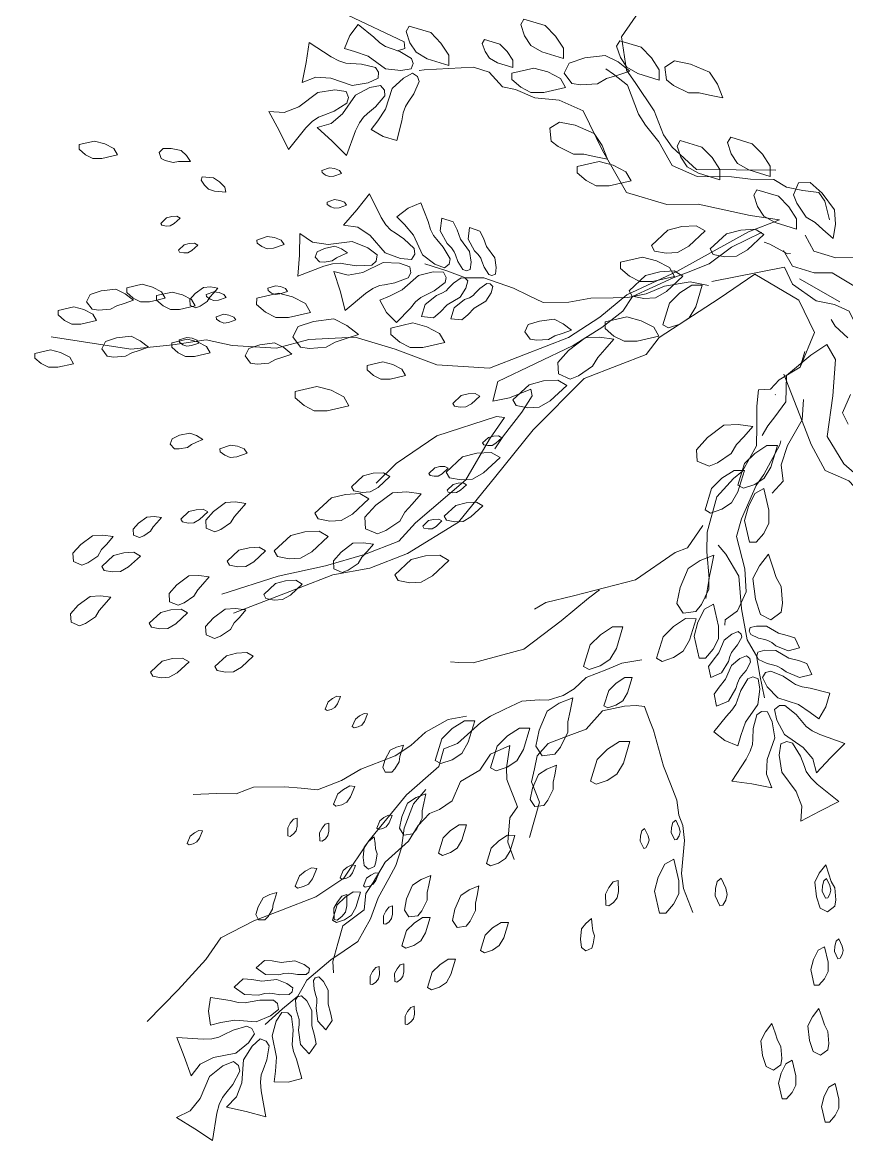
# Model space of a CAD drawing. Header units: millimetres. Extents: x 935 to 13922, y 3203 to 7816.
# Drawn here: x 2336.1 to 2449.5, y 7079.9 to 7233.7 of the extents above; entities that cross this region are included whole.
import ezdxf

# ---------------------------------------------------------------- set-up
doc = ezdxf.new("R2010")
doc.units = ezdxf.units.MM
doc.layers.add('ALBERO_rami', color=33, linetype='Continuous', lineweight=5)
doc.layers.add('PALMA_pianta - trees palm', color=74, linetype='Continuous', lineweight=5)
doc.layers.add('FIORITURA - flower', color=7, linetype='Continuous', lineweight=5, true_color=0xeb00eb)

msp = doc.modelspace()

# ---------------------------------------------------------------- linework, layer by layer
at = {"layer": 'ALBERO_rami', "linetype": 'Continuous'}
for points in [[(2387.74, 7229.83), (2388.77, 7230.14), (2388.67, 7231.05), (2380.91, 7234.75), (2379.43, 7239.62), (2378.41, 7244.55), (2375.67, 7252.49), (2370.83, 7254.69), (2365.94, 7257.34), (2362.87, 7260.19), (2358.38, 7263.35), (2354.6, 7264.29), (2347.1, 7265.73), (2340.8, 7268.68), (2336.12, 7269.52)], [(2439.8, 7213.41), (2428.89, 7213.52), (2425.54, 7216.57), (2424.33, 7218.27), (2423.05, 7221.57), (2420.46, 7225.45), (2419.26, 7227.16), (2418.55, 7231.77), (2421.7, 7236.25), (2422.23, 7241.88), (2421.24, 7245.84), (2419.96, 7249.14), (2422.96, 7256.82), (2422.15, 7260.3), (2422.75, 7264.34), (2422.97, 7266.59), (2422.63, 7270.26)], [(2340.07, 7190.47), (2351.06, 7188.76), (2356.8, 7189.35), (2361.41, 7190.06), (2364.98, 7189.27), (2371.09, 7188.93), (2375.52, 7190.1), (2381.91, 7190.41), (2387.44, 7188.76), (2393.16, 7186.63), (2400.39, 7186.18), (2405.11, 7188.01), (2411.25, 7190.39), (2415.6, 7193.17), (2419.3, 7196.23), (2426.2, 7199.45), (2436.04, 7204.9), (2440.29, 7206.55), (2436.25, 7207.15), (2429.12, 7208.73), (2424.8, 7208.68), (2419.27, 7210.33), (2415.94, 7216.1), (2413.27, 7221.58), (2410, 7223.02), (2406.62, 7223.34), (2404, 7224.49), (2402.21, 7224.89), (2400.35, 7226.88), (2398.19, 7227.56)], [(2398.19, 7227.56), (2391.4, 7227.23), (2390.73, 7227.13)], [(2447.18, 7206.56), (2446.56, 7209.15), (2445.72, 7210.34), (2443.53, 7210.62), (2441.27, 7211.07), (2439.55, 7212.1), (2436.31, 7212.17), (2433.72, 7212.49), (2428.97, 7212.54), (2425.55, 7214.05), (2423.72, 7217.31), (2421.88, 7219.62), (2420.91, 7221.13), (2419.38, 7225.08), (2417.47, 7226.6), (2416.43, 7227.33)], [(2437.87, 7204.83), (2437.83, 7204.82), (2433.69, 7202.83), (2430.62, 7200.51), (2427.49, 7199.3), (2425.68, 7198.59), (2420.06, 7196.03), (2418.76, 7194.02), (2415.85, 7191.76), (2411.9, 7189.28), (2401.53, 7184.31), (2400.88, 7181.6), (2403.14, 7182.1), (2406.1, 7183.25), (2406.26, 7182.36), (2404.86, 7180.12), (2402.33, 7176.87), (2401.14, 7175.08)], [(2430.98, 7198.08), (2441, 7200.06), (2442.11, 7197.74), (2445.34, 7195.41), (2447.86, 7194.9), (2449.9, 7194.01), (2451.08, 7191.51), (2454.07, 7194.15), (2454.43, 7197.03), (2457.06, 7199.53), (2459.23, 7201.01), (2464.29, 7204.87)], [(2443.82, 7204.45), (2445.04, 7202.28), (2448.04, 7201.36), (2450.5, 7201.37), (2453.95, 7199.3), (2455.15, 7195.23), (2455.05, 7194.04)], [(2438.22, 7203.51), (2438.98, 7203.22), (2441.39, 7201.88), (2441.84, 7201.95)], [(2440.87, 7202.37), (2442.09, 7200.2), (2445.09, 7199.28), (2447.55, 7199.29), (2451, 7197.22), (2452.2, 7193.15), (2452.11, 7191.96)], [(2430.54, 7197.55), (2428, 7198.02), (2424.46, 7197.46), (2421.95, 7196.41), (2419.42, 7195.87), (2417.4, 7195.84), (2414.36, 7195.79), (2411.33, 7195.24), (2407.79, 7195.19), (2405.75, 7196.17), (2403.71, 7197.15), (2399.63, 7198.61), (2398.62, 7198.59), (2397.1, 7198.57), (2394.55, 7199.54), (2391.5, 7200.51)], [(2443.16, 7186.32), (2445.11, 7191.09), (2442.96, 7195.54), (2436.92, 7199.11), (2431.99, 7195.73), (2423.76, 7190.36), (2421.94, 7188.03), (2418.17, 7186.56), (2413.45, 7184.73), (2406.41, 7177.66), (2401.27, 7171.32), (2396.12, 7164.98), (2389.12, 7160.64), (2383.93, 7158.62), (2378.84, 7157.74), (2374.12, 7155.91), (2365.15, 7152.43)], [(2448.61, 7195.31), (2443.07, 7198.44)], [(2449.7, 7190.33), (2447.95, 7191.92), (2447.4, 7192.84)], [(2452.68, 7169.94), (2449.16, 7173.01), (2446.86, 7176.77), (2447.65, 7182.36), (2448.03, 7187.37), (2446.81, 7189.43), (2444.64, 7187.95), (2441.28, 7185.17), (2441.2, 7181.55), (2439.68, 7179.48), (2438.68, 7178.24), (2437.93, 7176.9)], [(2443.8, 7188.47), (2443.16, 7186.32), (2440.25, 7184.56), (2439.06, 7183.25), (2437.41, 7183.17), (2437.19, 7180.92), (2437.17, 7178.19), (2437.14, 7175.47), (2435.22, 7172.01), (2433.99, 7170.99), (2431.7, 7168.47), (2430.34, 7163.6), (2430.31, 7160.88), (2430.64, 7157.21), (2430.18, 7154.49)], [(2440.91, 7185.34), (2443.75, 7178.03), (2444.66, 7175.67), (2446.6, 7172.08), (2449.87, 7170.64), (2453.59, 7166.65), (2456.4, 7165.03), (2459.93, 7161.51), (2460.11, 7161.04), (2462.99, 7157.81), (2464.17, 7153.39), (2462.04, 7147.67), (2461.25, 7144.11), (2461.4, 7140.91), (2462.21, 7137.43), (2463.31, 7134.12)], [(2443.62, 7181.85), (2443.44, 7179.03), (2441.43, 7175.51), (2440.56, 7172.85), (2440.79, 7170.61), (2439.31, 7168.98)], [(2439.75, 7182.54), (2439.73, 7182.51)], [(2449.77, 7178.45), (2448.97, 7180.03), (2450.07, 7182.53)], [(2363.58, 7155.07), (2371.32, 7157.53), (2377.82, 7158.97), (2383.2, 7160.51), (2387.92, 7162.34), (2390.2, 7164.86), (2397.13, 7170.8), (2400.38, 7176.41), (2402.48, 7179.39), (2401.36, 7179.5), (2393.15, 7176.86), (2387.56, 7173.06), (2384.8, 7170.36)], [(2440.5, 7176.16), (2440.34, 7175.62), (2438.13, 7171.51), (2437.08, 7170.02), (2435.06, 7165.43), (2434.37, 7163), (2435.55, 7158.57), (2435.7, 7155.37), (2434.54, 7152.75), (2432.84, 7151.54), (2432.77, 7150.79)], [(2429.78, 7164.5), (2427.64, 7161.46), (2425.96, 7160.81), (2420.51, 7157.04), (2411.97, 7154.83), (2408.17, 7153.91), (2406.59, 7153.02)], [(2431.88, 7161.81), (2432.91, 7160.59), (2434.73, 7157.55), (2434.9, 7155.29), (2435.07, 7153.03), (2435.85, 7148.78), (2436.37, 7147.91), (2437.15, 7146.6), (2437.58, 7143.91), (2438.26, 7140.78)], [(2415.52, 7155.66), (2414.02, 7154.52), (2410.25, 7151.4), (2405.14, 7147.49), (2398.13, 7145.6), (2396.17, 7145.66), (2395.02, 7145.77)], [(2421.37, 7146.03), (2418.62, 7145.58), (2416.56, 7144.69), (2413.7, 7143.58), (2412.07, 7142.06), (2410.56, 7141.12), (2408.49, 7140.5), (2407.24, 7140.53), (2404.83, 7140.32), (2402.49, 7139.23), (2400.54, 7138.3), (2399.22, 7137.41), (2395.99, 7134.53), (2394.1, 7133.8), (2393.42, 7131.36), (2388.96, 7127.46), (2383.81, 7121.12), (2380.37, 7115.99), (2376.49, 7113.4), (2371.77, 7111.57), (2367.99, 7110.1), (2363.45, 7107.8), (2361.35, 7104.81), (2357.55, 7100.62), (2353.27, 7096.25)], [(2428.37, 7111.27), (2427.09, 7114.57), (2426.83, 7116.64), (2427.25, 7121.15), (2426.99, 7123.22), (2426.44, 7124.64), (2426.18, 7126.71), (2425.63, 7128.12), (2424.72, 7130.48), (2424.35, 7131.42), (2422.99, 7136.33), (2422.44, 7137.74), (2421.71, 7139.63), (2420.58, 7139.73), (2418.99, 7139.66), (2415.97, 7139.03), (2413.69, 7136.51), (2410.85, 7135.42), (2408.49, 7134.5), (2406.97, 7132.82), (2406.58, 7131.04), (2406.18, 7129.26), (2407.28, 7126.43), (2405.91, 7121.56)], [(2397.25, 7138.28), (2394.71, 7137.84), (2391.59, 7136.08), (2389.59, 7134.22), (2387.41, 7132.84), (2385.53, 7132.1), (2382.69, 7131), (2380.04, 7129.43), (2376.74, 7128.15), (2374.49, 7128.36), (2372.23, 7128.57), (2367.91, 7128.52), (2366.96, 7128.16), (2365.54, 7127.61), (2362.82, 7127.64), (2359.62, 7127.48)], [(2403.81, 7118.57), (2402.9, 7120.93), (2403.21, 7124.31), (2404.26, 7125.8), (2403.72, 7127.22), (2403.35, 7128.16), (2402.8, 7129.58), (2402.72, 7131.18), (2403.18, 7134.25), (2400.53, 7133.05), (2399.05, 7130.84), (2396.4, 7129.27), (2395.25, 7126.65), (2393.54, 7125.44), (2392.13, 7124.89), (2390.6, 7123.22), (2389.26, 7121.07), (2386.04, 7118.19), (2384.41, 7115.38), (2383.36, 7113.89), (2383.15, 7111.64), (2380.21, 7109.41), (2379.52, 7106.98), (2378.84, 7104.54), (2378.92, 7102.94)], [(2391.62, 7128.18), (2389.95, 7126.21), (2388.66, 7122.87), (2388.31, 7120.16), (2387.52, 7117.71), (2386.54, 7115.94), (2385.06, 7113.28), (2384.02, 7110.38), (2382.29, 7107.29), (2380.42, 7106.01), (2378.55, 7104.74), (2375.25, 7101.94), (2374.76, 7101.05), (2374.02, 7099.73), (2371.9, 7098.01), (2369.54, 7095.85)]]:
    msp.add_lwpolyline(points, dxfattribs=at)
at = {"layer": 'FIORITURA - flower', "color": 232, "linetype": 'Continuous', "true_color": 0xe00070}
for points in [[(2384.49, 7231.71), (2385.31, 7230.94), (2386.1, 7230.41), (2386.74, 7230.18), (2388.04, 7229.72), (2389.65, 7228.79), (2389.89, 7228.09), (2389.62, 7227.34), (2388.2, 7227.11), (2386.11, 7227.37), (2383.68, 7229.09), (2381.84, 7229.74), (2380.43, 7230.14), (2381.16, 7231.93), (2382.34, 7233.46), (2384.49, 7231.71)], [(2378.6, 7228.98), (2379.66, 7228.43), (2380.61, 7228.14), (2381.33, 7228.09), (2382.78, 7228.01), (2384.69, 7227.53), (2385.14, 7226.9), (2385.09, 7226.06), (2383.72, 7225.41), (2381.52, 7225.06), (2378.55, 7226.08), (2376.5, 7226.2), (2374.64, 7225.46), (2375.16, 7228.22), (2375.57, 7230.98), (2378.6, 7228.98)], [(2388.32, 7220.18), (2388.51, 7221.29), (2388.83, 7222.18), (2389.21, 7222.75), (2389.97, 7223.89), (2390.7, 7225.61), (2390.48, 7226.31), (2389.82, 7226.75), (2388.55, 7226.08), (2387.02, 7224.62), (2386.1, 7221.8), (2385.02, 7220.18), (2384.12, 7219.01), (2385.78, 7218.02), (2387.64, 7217.49), (2388.32, 7220.18)], [(2375.13, 7219.21), (2376.01, 7220.1), (2376.87, 7220.71), (2377.58, 7220.98), (2379.01, 7221.53), (2380.77, 7222.63), (2381.01, 7223.4), (2380.69, 7224.23), (2379.11, 7224.44), (2376.79, 7224.08), (2374.14, 7222.1), (2372.13, 7221.32), (2370.03, 7221.46), (2371.44, 7218.87), (2372.73, 7216.24), (2375.13, 7219.21)], [(2381.97, 7218.84), (2382.49, 7219.91), (2383.07, 7220.72), (2383.62, 7221.19), (2384.73, 7222.12), (2385.98, 7223.65), (2385.96, 7224.42), (2385.41, 7225.07), (2383.93, 7224.76), (2381.95, 7223.73), (2380.19, 7221.14), (2378.62, 7219.81), (2376.69, 7219.29), (2378.75, 7217.4), (2380.73, 7215.43), (2381.97, 7218.84)], [(2385.49, 7206.91), (2386.14, 7205.9), (2386.81, 7205.17), (2387.42, 7204.77), (2388.63, 7203.97), (2390.04, 7202.61), (2390.11, 7201.84), (2389.65, 7201.13), (2388.14, 7201.26), (2386.06, 7202.05), (2384, 7204.42), (2382.28, 7205.55), (2380.3, 7205.84), (2382.13, 7207.96), (2383.87, 7210.15), (2385.49, 7206.91)], [(2391.96, 7206.33), (2392.28, 7205.25), (2392.7, 7204.4), (2393.15, 7203.88), (2394.04, 7202.83), (2394.97, 7201.21), (2394.83, 7200.49), (2394.22, 7199.97), (2392.88, 7200.49), (2391.19, 7201.76), (2389.95, 7204.46), (2388.68, 7205.94), (2387.65, 7207), (2389.19, 7208.18), (2390.97, 7208.91), (2391.96, 7206.33)], [(2394.59, 7203.3), (2395.15, 7202.73), (2395.53, 7202.19), (2395.71, 7201.74), (2396.05, 7200.83), (2396.74, 7199.72), (2397.23, 7199.56), (2397.76, 7199.76), (2397.89, 7200.76), (2397.67, 7202.23), (2396.42, 7203.91), (2395.93, 7205.19), (2395.42, 7206.28), (2393.83, 7206.8), (2393.63, 7205.05), (2394.59, 7203.3)], [(2377.6, 7200.18), (2378.81, 7200.51), (2379.86, 7200.6), (2380.61, 7200.49), (2382.12, 7200.25), (2384.19, 7200.32), (2384.79, 7200.87), (2384.93, 7201.75), (2383.66, 7202.72), (2381.48, 7203.57), (2378.2, 7203.18), (2376.06, 7203.51), (2374.31, 7204.68), (2374.24, 7201.73), (2374.04, 7198.8), (2377.6, 7200.18)], [(2398.34, 7202.32), (2398.85, 7201.81), (2399.2, 7201.31), (2399.36, 7200.9), (2399.67, 7200.08), (2400.3, 7199.06), (2400.74, 7198.92), (2401.22, 7199.11), (2401.34, 7200.02), (2401.15, 7201.35), (2400.01, 7202.88), (2399.56, 7204.04), (2399.09, 7205.03), (2397.65, 7205.5), (2397.46, 7203.91), (2398.34, 7202.32)], [(2383.34, 7196.44), (2384.33, 7197.11), (2385.24, 7197.52), (2385.95, 7197.65), (2387.38, 7197.9), (2389.22, 7198.6), (2389.59, 7199.28), (2389.44, 7200.11), (2388, 7200.59), (2385.77, 7200.68), (2382.95, 7199.32), (2380.93, 7198.96), (2378.99, 7199.47), (2379.84, 7196.8), (2380.56, 7194.11), (2383.34, 7196.44)], [(2389.51, 7194.42), (2390.23, 7195.29), (2390.95, 7195.9), (2391.57, 7196.2), (2392.8, 7196.81), (2394.29, 7197.93), (2394.45, 7198.65), (2394.09, 7199.37), (2392.66, 7199.43), (2390.61, 7198.92), (2388.4, 7196.93), (2386.65, 7196.07), (2385.29, 7195.51), (2386.23, 7193.82), (2387.58, 7192.44), (2389.51, 7194.42)], [(2393.12, 7196.17), (2393.86, 7196.46), (2394.43, 7196.81), (2394.76, 7197.16), (2395.44, 7197.85), (2396.51, 7198.61), (2397.03, 7198.56), (2397.43, 7198.16), (2397.16, 7197.19), (2396.38, 7195.93), (2394.56, 7194.88), (2393.61, 7193.89), (2392.71, 7193.1), (2391.04, 7193.25), (2391.55, 7194.94), (2393.12, 7196.17)], [(2396.96, 7195.59), (2397.63, 7195.85), (2398.14, 7196.17), (2398.45, 7196.49), (2399.06, 7197.12), (2400.04, 7197.8), (2400.51, 7197.76), (2400.87, 7197.4), (2400.62, 7196.51), (2399.91, 7195.37), (2398.27, 7194.41), (2397.4, 7193.52), (2396.58, 7192.8), (2395.06, 7192.93), (2395.52, 7194.47), (2396.96, 7195.59)], [(2439.8, 7147.97), (2439.24, 7148.42), (2438.7, 7148.7), (2438.28, 7148.81), (2437.42, 7149.03), (2436.34, 7149.53), (2436.15, 7149.96), (2436.27, 7150.46), (2437.16, 7150.68), (2438.52, 7150.64), (2440.16, 7149.69), (2441.37, 7149.39), (2442.41, 7149.04), (2443.05, 7147.66), (2441.49, 7147.29), (2439.8, 7147.97)], [(2433.28, 7145.81), (2433.47, 7146.5), (2433.72, 7147.05), (2434, 7147.39), (2434.55, 7148.08), (2435.12, 7149.13), (2435.02, 7149.58), (2434.62, 7149.91), (2433.77, 7149.56), (2432.71, 7148.72), (2431.96, 7146.97), (2431.18, 7146), (2430.56, 7145.1), (2430.86, 7143.62), (2432.34, 7144.25), (2433.28, 7145.81)], [(2441.21, 7144.36), (2440.59, 7144.85), (2440, 7145.17), (2439.54, 7145.29), (2438.6, 7145.53), (2437.41, 7146.08), (2437.19, 7146.55), (2437.33, 7147.09), (2438.31, 7147.34), (2439.8, 7147.3), (2441.61, 7146.26), (2442.94, 7145.92), (2444.08, 7145.53), (2444.78, 7144.02), (2443.07, 7143.61), (2441.21, 7144.36)], [(2434.31, 7142.07), (2434.51, 7142.83), (2434.8, 7143.44), (2435.1, 7143.81), (2435.71, 7144.57), (2436.33, 7145.72), (2436.22, 7146.22), (2435.78, 7146.58), (2434.85, 7146.19), (2433.69, 7145.27), (2432.86, 7143.35), (2431.99, 7142.28), (2431.31, 7141.29), (2431.65, 7139.66), (2433.27, 7140.36), (2434.31, 7142.07)], [(2444.53, 7142.11), (2443.42, 7142.3), (2442.53, 7142.62), (2441.96, 7143), (2440.82, 7143.76), (2439.1, 7144.49), (2438.4, 7144.27), (2437.96, 7143.6), (2438.63, 7142.33), (2440.09, 7140.81), (2442.92, 7139.88), (2444.54, 7138.8), (2445.7, 7137.91), (2446.69, 7139.57), (2447.22, 7141.43), (2444.53, 7142.11)], [(2433, 7138.28), (2433.77, 7139.09), (2434.3, 7139.88), (2434.53, 7140.53), (2434.99, 7141.82), (2435.93, 7143.43), (2436.62, 7143.67), (2437.37, 7143.41), (2437.6, 7141.99), (2437.34, 7139.89), (2435.62, 7137.46), (2434.97, 7135.63), (2434.57, 7134.21), (2432.79, 7134.95), (2431.25, 7136.12), (2433, 7138.28)], [(2445.87, 7135.75), (2444.8, 7136.27), (2443.99, 7136.85), (2443.52, 7137.41), (2442.59, 7138.52), (2441.06, 7139.76), (2440.29, 7139.74), (2439.64, 7139.2), (2439.95, 7137.72), (2440.98, 7135.74), (2443.57, 7133.97), (2444.9, 7132.4), (2445.42, 7130.47), (2447.31, 7132.54), (2449.28, 7134.52), (2445.87, 7135.75)], [(2435.73, 7132.38), (2436.28, 7133.44), (2436.58, 7134.39), (2436.62, 7135.12), (2436.7, 7136.56), (2437.18, 7138.47), (2437.81, 7138.92), (2438.66, 7138.87), (2439.3, 7137.5), (2439.65, 7135.3), (2438.63, 7132.33), (2438.51, 7130.28), (2439.25, 7128.42), (2436.49, 7128.95), (2433.73, 7129.35), (2435.73, 7132.38)], [(2445.5, 7128.91), (2444.61, 7129.8), (2444, 7130.66), (2443.73, 7131.37), (2443.18, 7132.79), (2442.08, 7134.55), (2441.31, 7134.8), (2440.48, 7134.47), (2440.27, 7132.89), (2440.63, 7130.57), (2442.61, 7127.93), (2443.39, 7125.91), (2443.25, 7123.81), (2445.84, 7125.22), (2448.47, 7126.52), (2445.5, 7128.91)], [(2371.4, 7102.67), (2372.09, 7102.86), (2372.7, 7102.91), (2373.13, 7102.85), (2374, 7102.71), (2375.19, 7102.74), (2375.54, 7103.06), (2375.62, 7103.56), (2374.89, 7104.12), (2373.63, 7104.62), (2371.74, 7104.4), (2370.51, 7104.59), (2369.43, 7104.68), (2368.29, 7103.67), (2369.58, 7102.71), (2371.4, 7102.67)], [(2368.67, 7099.91), (2369.44, 7100.12), (2370.1, 7100.18), (2370.58, 7100.1), (2371.54, 7099.95), (2372.85, 7099.99), (2373.23, 7100.34), (2373.32, 7100.89), (2372.52, 7101.51), (2371.14, 7102.06), (2369.06, 7101.81), (2367.7, 7102.03), (2366.51, 7102.12), (2365.26, 7101.01), (2366.68, 7099.96), (2368.67, 7099.91)], [(2376.53, 7098.11), (2376.64, 7098.82), (2376.62, 7099.43), (2376.5, 7099.85), (2376.26, 7100.7), (2376.16, 7101.89), (2376.43, 7102.27), (2376.92, 7102.41), (2377.56, 7101.75), (2378.2, 7100.56), (2378.21, 7098.66), (2378.54, 7097.46), (2378.76, 7096.39), (2377.89, 7095.14), (2376.78, 7096.31), (2376.53, 7098.11)], [(2364.73, 7099.15), (2365.83, 7098.89), (2366.77, 7098.83), (2367.45, 7098.96), (2368.8, 7099.2), (2370.67, 7099.2), (2371.22, 7098.72), (2371.36, 7097.93), (2370.25, 7097.03), (2368.31, 7096.2), (2365.34, 7096.47), (2363.43, 7096.12), (2362, 7095.76), (2361.75, 7097.67), (2362, 7099.59), (2364.73, 7099.15)], [(2374.11, 7095.08), (2374.23, 7095.87), (2374.21, 7096.53), (2374.08, 7097), (2373.81, 7097.93), (2373.7, 7099.24), (2374, 7099.66), (2374.54, 7099.81), (2375.25, 7099.09), (2375.95, 7097.78), (2375.95, 7095.68), (2376.32, 7094.36), (2376.56, 7093.19), (2375.6, 7091.82), (2374.39, 7093.1), (2374.11, 7095.08)], [(2373.82, 7091.08), (2373.43, 7092.14), (2373.26, 7093.07), (2373.3, 7093.75), (2373.39, 7095.12), (2373.17, 7096.97), (2372.63, 7097.47), (2371.83, 7097.52), (2371.06, 7096.31), (2370.47, 7094.28), (2371.09, 7091.37), (2370.96, 7089.43), (2370.77, 7087.97), (2372.7, 7087.94), (2374.57, 7088.42), (2373.82, 7091.08)], [(2361, 7093.84), (2362.19, 7093.9), (2363.16, 7094.11), (2363.81, 7094.44), (2365.11, 7095.09), (2367, 7095.63), (2367.7, 7095.31), (2368.08, 7094.55), (2367.22, 7093.31), (2365.49, 7091.9), (2362.4, 7091.3), (2360.57, 7090.38), (2359.33, 7088.81), (2358.4, 7091.46), (2357.38, 7094.05), (2361, 7093.84)], [(2368.98, 7086.74), (2368.9, 7087.93), (2369, 7088.92), (2369.25, 7089.61), (2369.74, 7090.97), (2370.06, 7092.91), (2369.65, 7093.57), (2368.86, 7093.86), (2367.72, 7092.86), (2366.53, 7090.97), (2366.3, 7087.84), (2365.6, 7085.91), (2364.19, 7084.49), (2366.92, 7083.89), (2369.62, 7083.17), (2368.98, 7086.74)], [(2362.88, 7083.65), (2363.2, 7084.86), (2363.64, 7085.81), (2364.12, 7086.41), (2365.07, 7087.6), (2366.05, 7089.42), (2365.88, 7090.22), (2365.18, 7090.78), (2363.71, 7090.16), (2361.88, 7088.7), (2360.58, 7085.66), (2359.22, 7083.97), (2357.33, 7083.04), (2359.85, 7081.51), (2362.29, 7079.87), (2362.88, 7083.65)]]:
    msp.add_lwpolyline(points, dxfattribs=at)
at = {"layer": 'PALMA_pianta - trees palm', "color": 95}
for points in [[(2410.57, 7228.78), (2407.61, 7229.68), (2406.09, 7230.57), (2405.22, 7231.89), (2404.69, 7233.43), (2405.13, 7234.2), (2408.08, 7233.29), (2409.5, 7231.86), (2410.58, 7230.2)], [(2394.79, 7227.82), (2391.84, 7228.73), (2390.31, 7229.62), (2389.45, 7230.94), (2388.91, 7232.48), (2389.36, 7233.24), (2392.31, 7232.34), (2393.72, 7230.9), (2394.81, 7229.25)], [(2403.61, 7227.52), (2401.5, 7228.17), (2400.41, 7228.8), (2399.8, 7229.75), (2399.41, 7230.85), (2399.73, 7231.39), (2401.84, 7230.75), (2402.85, 7229.72), (2403.62, 7228.54)], [(2423.76, 7225.8), (2420.8, 7226.7), (2419.28, 7227.59), (2418.41, 7228.91), (2417.88, 7230.45), (2418.32, 7231.21), (2421.27, 7230.31), (2422.69, 7228.88), (2423.77, 7227.22)], [(2416.5, 7226), (2415.26, 7225.3), (2412.96, 7225.13), (2411.73, 7225.31), (2410.67, 7226.73), (2411.38, 7228.14), (2413.51, 7228.84), (2416.34, 7229.18), (2418.1, 7228.29), (2419.69, 7227.05), (2417.9, 7226.43)], [(2410.88, 7224.79), (2407.88, 7224.09), (2406.11, 7224.1), (2404.7, 7224.81), (2403.46, 7225.88), (2403.47, 7226.76), (2406.48, 7227.46), (2408.42, 7226.92), (2410.18, 7226.03)], [(2429.23, 7224.04), (2427.8, 7224.05), (2425.73, 7225.05), (2424.75, 7225.83), (2424.54, 7227.58), (2425.87, 7228.45), (2428.06, 7227.99), (2430.68, 7226.88), (2431.76, 7225.22), (2432.51, 7223.35), (2430.66, 7223.71)], [(2413.37, 7215.62), (2411.94, 7215.63), (2409.87, 7216.64), (2408.89, 7217.41), (2408.68, 7219.17), (2410.01, 7220.03), (2412.2, 7219.58), (2414.82, 7218.46), (2415.9, 7216.81), (2416.65, 7214.94), (2414.8, 7215.3)], [(2349.21, 7215.51), (2347.06, 7215.01), (2345.8, 7215.01), (2344.79, 7215.52), (2343.91, 7216.28), (2343.91, 7216.92), (2346.06, 7217.41), (2347.45, 7217.03), (2348.71, 7216.39)], [(2432.1, 7212.07), (2429.15, 7212.98), (2427.62, 7213.86), (2426.75, 7215.19), (2426.22, 7216.73), (2426.66, 7217.49), (2429.62, 7216.59), (2431.03, 7215.15), (2432.11, 7213.5)], [(2439.02, 7212.54), (2436.07, 7213.44), (2434.54, 7214.33), (2433.67, 7215.65), (2433.14, 7217.19), (2433.59, 7217.95), (2436.54, 7217.05), (2437.95, 7215.62), (2439.03, 7213.96)], [(2357.58, 7214.59), (2356.88, 7214.45), (2355.76, 7214.72), (2355.2, 7215), (2354.92, 7215.84), (2355.47, 7216.4), (2356.59, 7216.4), (2357.99, 7216.13), (2358.69, 7215.43), (2359.25, 7214.6), (2358.31, 7214.58)], [(2380.03, 7212.96), (2378.99, 7212.6), (2378.36, 7212.54), (2377.84, 7212.74), (2377.36, 7213.07), (2377.33, 7213.38), (2378.37, 7213.74), (2379.08, 7213.62), (2379.74, 7213.37)], [(2419.88, 7211.95), (2416.87, 7211.25), (2415.1, 7211.26), (2413.69, 7211.97), (2412.46, 7213.04), (2412.46, 7213.92), (2415.47, 7214.62), (2417.41, 7214.08), (2419.18, 7213.19)], [(2364.1, 7210.38), (2362.56, 7210.52), (2361.72, 7210.79), (2361.16, 7211.35), (2360.74, 7212.05), (2360.88, 7212.47), (2362.42, 7212.33), (2363.26, 7211.78), (2363.96, 7211.08)], [(2442.64, 7205.3), (2439.69, 7206.2), (2438.16, 7207.09), (2437.29, 7208.41), (2436.76, 7209.95), (2437.21, 7210.71), (2440.16, 7209.81), (2441.57, 7208.37), (2442.65, 7206.72)], [(2445.21, 7206.22), (2443.98, 7206.95), (2442.69, 7208.85), (2442.23, 7210.02), (2442.93, 7211.64), (2444.51, 7211.73), (2446.18, 7210.24), (2447.89, 7207.96), (2448, 7205.98), (2447.71, 7203.99), (2446.29, 7205.23)], [(2380.74, 7208.59), (2379.7, 7208.23), (2379.07, 7208.17), (2378.55, 7208.37), (2378.07, 7208.7), (2378.04, 7209.01), (2379.08, 7209.37), (2379.79, 7209.25), (2380.45, 7209)], [(2357.81, 7206.81), (2357, 7206.05), (2356.46, 7205.74), (2355.89, 7205.71), (2355.32, 7205.82), (2355.17, 7206.09), (2355.97, 7206.84), (2356.67, 7207.03), (2357.37, 7207.06)], [(2430.08, 7205.04), (2427.83, 7202.94), (2426.29, 7202.06), (2424.72, 7201.97), (2423.12, 7202.28), (2422.68, 7203.04), (2424.93, 7205.15), (2426.88, 7205.65), (2428.86, 7205.76)], [(2372.15, 7203.2), (2370.69, 7202.69), (2369.81, 7202.6), (2369.07, 7202.89), (2368.41, 7203.35), (2368.36, 7203.79), (2369.82, 7204.29), (2370.81, 7204.13), (2371.74, 7203.78)], [(2438.17, 7204.56), (2435.91, 7202.45), (2434.38, 7201.57), (2432.8, 7201.48), (2431.2, 7201.79), (2430.76, 7202.56), (2433.01, 7204.66), (2434.97, 7205.17), (2436.94, 7205.28)], [(2360.24, 7203.1), (2359.43, 7202.35), (2358.88, 7202.04), (2358.32, 7202.01), (2357.75, 7202.12), (2357.59, 7202.39), (2358.4, 7203.14), (2359.09, 7203.32), (2359.8, 7203.36)], [(2379.35, 7201.36), (2378.77, 7200.95), (2377.64, 7200.75), (2377.01, 7200.77), (2376.41, 7201.42), (2376.7, 7202.16), (2377.71, 7202.62), (2379.1, 7202.94), (2380.03, 7202.59), (2380.88, 7202.05), (2380.03, 7201.65)], [(2425.85, 7198.78), (2422.84, 7198.09), (2421.07, 7198.09), (2419.66, 7198.81), (2418.43, 7199.87), (2418.44, 7200.76), (2421.44, 7201.45), (2423.38, 7200.91), (2425.15, 7200.02)], [(2427.02, 7198.81), (2424.77, 7196.71), (2423.23, 7195.83), (2421.66, 7195.74), (2420.05, 7196.05), (2419.62, 7196.82), (2421.87, 7198.92), (2423.82, 7199.43), (2425.8, 7199.54)], [(2349.12, 7194.76), (2348.23, 7194.26), (2346.59, 7194.14), (2345.71, 7194.27), (2344.95, 7195.28), (2345.46, 7196.29), (2346.98, 7196.79), (2349, 7197.03), (2350.26, 7196.4), (2351.39, 7195.51), (2350.12, 7195.07)], [(2355.77, 7195.8), (2353.62, 7195.3), (2352.36, 7195.3), (2351.35, 7195.81), (2350.47, 7196.57), (2350.47, 7197.2), (2352.62, 7197.7), (2354.01, 7197.32), (2355.27, 7196.68)], [(2359.89, 7194.73), (2357.74, 7194.23), (2356.48, 7194.23), (2355.47, 7194.74), (2354.59, 7195.5), (2354.59, 7196.14), (2356.74, 7196.63), (2358.13, 7196.25), (2359.39, 7195.61)], [(2361.9, 7195.94), (2361.54, 7195.32), (2360.59, 7194.68), (2360.01, 7194.45), (2359.2, 7194.8), (2359.15, 7195.59), (2359.9, 7196.42), (2361.04, 7197.28), (2362.02, 7197.33), (2363.02, 7197.19), (2362.4, 7196.48)], [(2364.14, 7195.89), (2363.1, 7195.53), (2362.47, 7195.47), (2361.94, 7195.67), (2361.46, 7196), (2361.43, 7196.32), (2362.48, 7196.68), (2363.19, 7196.56), (2363.84, 7196.31)], [(2372.6, 7196.73), (2371.56, 7196.37), (2370.93, 7196.3), (2370.4, 7196.5), (2369.93, 7196.84), (2369.9, 7197.15), (2370.94, 7197.51), (2371.65, 7197.39), (2372.31, 7197.14)], [(2429.68, 7197.58), (2428.78, 7194.62), (2427.89, 7193.1), (2426.57, 7192.23), (2425.03, 7191.7), (2424.27, 7192.14), (2425.17, 7195.09), (2426.6, 7196.51), (2428.26, 7197.59)], [(2375.77, 7193.84), (2372.76, 7193.14), (2371, 7193.15), (2369.59, 7193.86), (2368.35, 7194.92), (2368.36, 7195.81), (2371.37, 7196.5), (2373.31, 7195.97), (2375.07, 7195.08)], [(2346.33, 7192.7), (2344.18, 7192.2), (2342.92, 7192.21), (2341.91, 7192.72), (2341.03, 7193.48), (2341.03, 7194.11), (2343.18, 7194.61), (2344.57, 7194.22), (2345.83, 7193.59)], [(2365.51, 7192.79), (2364.47, 7192.43), (2363.84, 7192.36), (2363.31, 7192.56), (2362.83, 7192.9), (2362.8, 7193.21), (2363.84, 7193.57), (2364.55, 7193.45), (2365.21, 7193.2)], [(2379.16, 7189.75), (2377.92, 7189.05), (2375.62, 7188.88), (2374.39, 7189.07), (2373.33, 7190.48), (2374.05, 7191.9), (2376.17, 7192.59), (2379, 7192.94), (2380.76, 7192.05), (2382.35, 7190.8), (2380.56, 7190.19)], [(2394.25, 7189.71), (2391.24, 7189.01), (2389.47, 7189.02), (2388.06, 7189.73), (2386.83, 7190.8), (2386.83, 7191.68), (2389.84, 7192.38), (2391.78, 7191.84), (2393.54, 7190.95)], [(2409.4, 7190.62), (2408.51, 7190.12), (2406.87, 7190), (2405.99, 7190.13), (2405.24, 7191.14), (2405.74, 7192.15), (2407.26, 7192.65), (2409.28, 7192.89), (2410.54, 7192.25), (2411.67, 7191.37), (2410.4, 7190.93)], [(2423.71, 7190.55), (2420.71, 7189.86), (2418.94, 7189.86), (2417.53, 7190.58), (2416.3, 7191.64), (2416.3, 7192.53), (2419.31, 7193.22), (2421.25, 7192.68), (2423.01, 7191.79)], [(2351.19, 7188.29), (2350.3, 7187.79), (2348.66, 7187.67), (2347.78, 7187.8), (2347.03, 7188.82), (2347.54, 7189.82), (2349.05, 7190.32), (2351.07, 7190.57), (2352.33, 7189.93), (2353.47, 7189.04), (2352.19, 7188.61)], [(2360.41, 7189.62), (2359.37, 7189.26), (2358.74, 7189.19), (2358.21, 7189.39), (2357.74, 7189.73), (2357.71, 7190.04), (2358.75, 7190.4), (2359.46, 7190.28), (2360.12, 7190.03)], [(2415.29, 7187.64), (2414.57, 7186.42), (2412.66, 7185.12), (2411.5, 7184.66), (2409.88, 7185.36), (2409.79, 7186.94), (2411.28, 7188.61), (2413.56, 7190.32), (2415.53, 7190.43), (2417.52, 7190.14), (2416.29, 7188.72)], [(2361.96, 7188.26), (2359.82, 7187.76), (2358.55, 7187.77), (2357.55, 7188.28), (2356.67, 7189.04), (2356.67, 7189.67), (2358.82, 7190.17), (2360.2, 7189.78), (2361.46, 7189.15)], [(2370.94, 7187.35), (2370.05, 7186.85), (2368.41, 7186.73), (2367.53, 7186.86), (2366.78, 7187.87), (2367.28, 7188.88), (2368.8, 7189.38), (2370.82, 7189.63), (2372.08, 7188.99), (2373.21, 7188.1), (2371.94, 7187.66)], [(2343.13, 7186.78), (2340.98, 7186.28), (2339.72, 7186.29), (2338.71, 7186.8), (2337.83, 7187.56), (2337.83, 7188.19), (2339.98, 7188.69), (2341.37, 7188.3), (2342.63, 7187.67)], [(2388.85, 7185.14), (2386.71, 7184.65), (2385.44, 7184.65), (2384.44, 7185.16), (2383.55, 7185.92), (2383.56, 7186.55), (2385.71, 7187.05), (2387.09, 7186.67), (2388.35, 7186.03)], [(2411.03, 7183.79), (2408.77, 7181.68), (2407.24, 7180.8), (2405.66, 7180.71), (2404.06, 7181.02), (2403.62, 7181.79), (2405.88, 7183.89), (2407.83, 7184.4), (2409.8, 7184.51)], [(2381.06, 7181), (2378.06, 7180.3), (2376.29, 7180.31), (2374.88, 7181.02), (2373.65, 7182.08), (2373.65, 7182.97), (2376.66, 7183.66), (2378.6, 7183.13), (2380.36, 7182.24)], [(2399.05, 7182.32), (2397.93, 7181.27), (2397.16, 7180.83), (2396.37, 7180.79), (2395.57, 7180.94), (2395.35, 7181.32), (2396.48, 7182.38), (2397.45, 7182.63), (2398.44, 7182.68)], [(2434.4, 7175.64), (2433.67, 7174.42), (2431.77, 7173.12), (2430.61, 7172.66), (2428.98, 7173.36), (2428.9, 7174.94), (2430.39, 7176.61), (2432.66, 7178.32), (2434.64, 7178.43), (2436.63, 7178.14), (2435.39, 7176.72)], [(2359.4, 7175.67), (2358.82, 7175.25), (2357.69, 7175.05), (2357.06, 7175.07), (2356.46, 7175.72), (2356.74, 7176.46), (2357.76, 7176.92), (2359.15, 7177.24), (2360.08, 7176.89), (2360.93, 7176.35), (2360.07, 7175.96)], [(2402.1, 7176.59), (2401.29, 7175.84), (2400.75, 7175.53), (2400.18, 7175.5), (2399.61, 7175.61), (2399.45, 7175.88), (2400.26, 7176.63), (2400.96, 7176.81), (2401.66, 7176.85)], [(2367.07, 7174.48), (2365.61, 7173.98), (2364.73, 7173.89), (2363.99, 7174.17), (2363.33, 7174.63), (2363.28, 7175.07), (2364.74, 7175.58), (2365.73, 7175.41), (2366.66, 7175.06)], [(2440.01, 7175.51), (2439.11, 7172.56), (2438.22, 7171.03), (2436.9, 7170.17), (2435.36, 7169.63), (2434.59, 7170.08), (2435.49, 7173.03), (2436.93, 7174.44), (2438.58, 7175.52)], [(2401.85, 7173.85), (2399.59, 7171.75), (2398.06, 7170.87), (2396.48, 7170.78), (2394.88, 7171.09), (2394.44, 7171.85), (2396.7, 7173.96), (2398.65, 7174.47), (2400.62, 7174.58)], [(2394.71, 7172.39), (2393.9, 7171.64), (2393.35, 7171.32), (2392.79, 7171.29), (2392.22, 7171.4), (2392.06, 7171.68), (2392.87, 7172.43), (2393.56, 7172.61), (2394.27, 7172.65)], [(2435.47, 7172.09), (2434.57, 7169.14), (2433.68, 7167.61), (2432.36, 7166.75), (2430.82, 7166.21), (2430.06, 7166.66), (2430.96, 7169.61), (2432.39, 7171.02), (2434.05, 7172.1)], [(2386.7, 7171.27), (2385.09, 7169.76), (2383.99, 7169.14), (2382.86, 7169.07), (2381.72, 7169.29), (2381.41, 7169.84), (2383.02, 7171.34), (2384.41, 7171.7), (2385.82, 7171.78)], [(2397.22, 7170.11), (2396.42, 7169.36), (2395.87, 7169.04), (2395.3, 7169.01), (2394.73, 7169.12), (2394.58, 7169.39), (2395.38, 7170.15), (2396.08, 7170.33), (2396.78, 7170.37)], [(2383.79, 7168.19), (2381.53, 7166.08), (2380, 7165.21), (2378.42, 7165.12), (2376.82, 7165.42), (2376.38, 7166.19), (2378.64, 7168.3), (2380.59, 7168.8), (2382.56, 7168.91)], [(2388.77, 7166.35), (2388.04, 7165.12), (2386.14, 7163.83), (2384.98, 7163.37), (2383.35, 7164.07), (2383.26, 7165.65), (2384.75, 7167.31), (2387.03, 7169.03), (2389.01, 7169.14), (2391, 7168.85), (2389.76, 7167.43)], [(2438.17, 7169.62), (2438.86, 7166.61), (2438.86, 7164.84), (2438.14, 7163.43), (2437.08, 7162.2), (2436.19, 7162.2), (2435.5, 7165.21), (2436.04, 7167.15), (2436.93, 7168.92)], [(2365.29, 7165.76), (2364.77, 7164.88), (2363.41, 7163.96), (2362.58, 7163.63), (2361.42, 7164.13), (2361.36, 7165.26), (2362.42, 7166.45), (2364.05, 7167.67), (2365.46, 7167.75), (2366.88, 7167.55), (2366, 7166.53)], [(2399.46, 7167.2), (2397.85, 7165.7), (2396.76, 7165.07), (2395.63, 7165.01), (2394.49, 7165.23), (2394.17, 7165.78), (2395.78, 7167.28), (2397.18, 7167.64), (2398.59, 7167.72)], [(2354.13, 7164.35), (2353.77, 7163.73), (2352.81, 7163.08), (2352.23, 7162.85), (2351.42, 7163.2), (2351.38, 7163.99), (2352.12, 7164.83), (2353.26, 7165.68), (2354.25, 7165.74), (2355.24, 7165.6), (2354.63, 7164.88)], [(2361.62, 7166.38), (2360.49, 7165.33), (2359.72, 7164.89), (2358.93, 7164.84), (2358.13, 7165), (2357.92, 7165.38), (2359.04, 7166.43), (2360.02, 7166.69), (2361.01, 7166.74)], [(2393.85, 7165.14), (2393.05, 7164.39), (2392.5, 7164.07), (2391.94, 7164.04), (2391.37, 7164.15), (2391.21, 7164.43), (2392.01, 7165.18), (2392.71, 7165.36), (2393.42, 7165.4)], [(2347.01, 7161.19), (2346.5, 7160.31), (2345.13, 7159.39), (2344.3, 7159.06), (2343.14, 7159.56), (2343.08, 7160.69), (2344.15, 7161.88), (2345.77, 7163.1), (2347.18, 7163.18), (2348.61, 7162.98), (2347.72, 7161.96)], [(2378.19, 7163.01), (2375.93, 7160.9), (2374.4, 7160.03), (2372.82, 7159.94), (2371.22, 7160.25), (2370.78, 7161.01), (2373.04, 7163.12), (2374.99, 7163.62), (2376.96, 7163.73)], [(2369.59, 7161.02), (2367.98, 7159.52), (2366.88, 7158.89), (2365.76, 7158.83), (2364.61, 7159.04), (2364.3, 7159.59), (2365.91, 7161.1), (2367.31, 7161.46), (2368.71, 7161.54)], [(2382.85, 7160.16), (2382.33, 7159.28), (2380.97, 7158.36), (2380.14, 7158.03), (2378.98, 7158.53), (2378.92, 7159.66), (2379.98, 7160.85), (2381.61, 7162.07), (2383.02, 7162.15), (2384.44, 7161.94), (2383.56, 7160.93)], [(2352.35, 7160.31), (2350.74, 7158.81), (2349.64, 7158.18), (2348.52, 7158.12), (2347.37, 7158.34), (2347.06, 7158.88), (2348.67, 7160.39), (2350.07, 7160.75), (2351.47, 7160.83)], [(2394.79, 7159.72), (2392.54, 7157.61), (2391, 7156.73), (2389.42, 7156.64), (2387.82, 7156.95), (2387.38, 7157.72), (2389.64, 7159.82), (2391.59, 7160.33), (2393.56, 7160.44)], [(2430.58, 7157.15), (2430.57, 7155.73), (2429.56, 7153.65), (2428.79, 7152.67), (2427.03, 7152.47), (2426.17, 7153.79), (2426.62, 7155.98), (2427.74, 7158.6), (2429.39, 7159.69), (2431.26, 7160.44), (2430.9, 7158.59)], [(2439.84, 7157.38), (2440.54, 7156.14), (2440.71, 7153.84), (2440.53, 7152.6), (2439.11, 7151.55), (2437.7, 7152.26), (2437, 7154.38), (2436.65, 7157.21), (2437.55, 7158.98), (2438.79, 7160.56), (2439.4, 7158.78)], [(2360.24, 7155.66), (2359.73, 7154.78), (2358.37, 7153.86), (2357.54, 7153.53), (2356.38, 7154.03), (2356.31, 7155.16), (2357.38, 7156.35), (2359.01, 7157.57), (2360.42, 7157.65), (2361.84, 7157.45), (2360.96, 7156.43)], [(2374.62, 7156.46), (2373.01, 7154.95), (2371.91, 7154.33), (2370.78, 7154.26), (2369.64, 7154.48), (2369.33, 7155.03), (2370.94, 7156.54), (2372.33, 7156.9), (2373.74, 7156.98)], [(2346.68, 7152.84), (2346.16, 7151.96), (2344.8, 7151.04), (2343.97, 7150.71), (2342.81, 7151.21), (2342.75, 7152.34), (2343.81, 7153.53), (2345.44, 7154.75), (2346.85, 7154.83), (2348.27, 7154.63), (2347.39, 7153.61)], [(2431.22, 7153.68), (2431.92, 7150.67), (2431.91, 7148.9), (2431.2, 7147.49), (2430.13, 7146.26), (2429.25, 7146.26), (2428.55, 7149.27), (2429.09, 7151.21), (2429.98, 7152.98)], [(2358.86, 7152.48), (2357.25, 7150.98), (2356.15, 7150.35), (2355.02, 7150.29), (2353.88, 7150.51), (2353.57, 7151.06), (2355.18, 7152.56), (2356.57, 7152.92), (2357.98, 7153)], [(2365.27, 7151.1), (2364.76, 7150.22), (2363.39, 7149.3), (2362.56, 7148.97), (2361.41, 7149.47), (2361.34, 7150.6), (2362.41, 7151.79), (2364.03, 7153.01), (2365.44, 7153.09), (2366.87, 7152.89), (2365.98, 7151.87)], [(2418.77, 7150.56), (2417.87, 7147.61), (2416.98, 7146.08), (2415.65, 7145.21), (2414.11, 7144.68), (2413.35, 7145.12), (2414.25, 7148.08), (2415.69, 7149.49), (2417.34, 7150.57)], [(2428.82, 7151.68), (2427.92, 7148.73), (2427.03, 7147.2), (2425.71, 7146.34), (2424.17, 7145.8), (2423.4, 7146.25), (2424.3, 7149.2), (2425.74, 7150.61), (2427.39, 7151.7)], [(2359.05, 7145.76), (2357.44, 7144.25), (2356.34, 7143.63), (2355.21, 7143.56), (2354.07, 7143.78), (2353.76, 7144.33), (2355.37, 7145.84), (2356.76, 7146.2), (2358.17, 7146.28)], [(2367.89, 7146.52), (2366.27, 7145.02), (2365.18, 7144.39), (2364.05, 7144.33), (2362.91, 7144.54), (2362.59, 7145.09), (2364.21, 7146.6), (2365.6, 7146.96), (2367.01, 7147.04)], [(2420.02, 7143.61), (2419.38, 7141.5), (2418.74, 7140.41), (2417.8, 7139.79), (2416.7, 7139.41), (2416.15, 7139.72), (2416.8, 7141.83), (2417.82, 7142.84), (2419.01, 7143.62)], [(2379.91, 7140.98), (2379.48, 7139.96), (2379.11, 7139.45), (2378.61, 7139.19), (2378.04, 7139.06), (2377.79, 7139.25), (2378.22, 7140.26), (2378.78, 7140.71), (2379.41, 7141.03)], [(2411.18, 7137.52), (2411.17, 7136.09), (2410.17, 7134.02), (2409.39, 7133.04), (2407.64, 7132.84), (2406.77, 7134.16), (2407.23, 7136.35), (2408.35, 7138.97), (2410, 7140.05), (2411.87, 7140.8), (2411.51, 7138.95)], [(2383.63, 7138.58), (2383.2, 7137.56), (2382.83, 7137.06), (2382.33, 7136.8), (2381.76, 7136.66), (2381.51, 7136.85), (2381.94, 7137.87), (2382.5, 7138.31), (2383.13, 7138.64)], [(2398.36, 7137.63), (2397.46, 7134.68), (2396.57, 7133.15), (2395.25, 7132.29), (2393.71, 7131.75), (2392.94, 7132.2), (2393.85, 7135.15), (2395.28, 7136.56), (2396.94, 7137.64)], [(2405.96, 7136.62), (2405.06, 7133.67), (2404.17, 7132.14), (2402.84, 7131.28), (2401.3, 7130.74), (2400.54, 7131.19), (2401.44, 7134.14), (2402.88, 7135.55), (2404.53, 7136.64)], [(2388.07, 7132.71), (2387.99, 7132), (2387.38, 7131.02), (2386.95, 7130.58), (2386.06, 7130.57), (2385.7, 7131.27), (2386.04, 7132.33), (2386.74, 7133.58), (2387.61, 7134.03), (2388.58, 7134.31), (2388.31, 7133.41)], [(2419.72, 7134.79), (2418.82, 7131.83), (2417.93, 7130.31), (2416.61, 7129.44), (2415.07, 7128.91), (2414.31, 7129.35), (2415.21, 7132.3), (2416.64, 7133.72), (2418.3, 7134.8)], [(2409.15, 7129.2), (2409.15, 7128.18), (2408.43, 7126.7), (2407.88, 7126), (2406.62, 7125.85), (2406, 7126.8), (2406.33, 7128.36), (2407.13, 7130.23), (2408.31, 7131), (2409.64, 7131.54), (2409.39, 7130.22)], [(2381.89, 7128.59), (2381.29, 7127.16), (2380.77, 7126.45), (2380.06, 7126.09), (2379.27, 7125.91), (2378.92, 7126.17), (2379.52, 7127.59), (2380.31, 7128.21), (2381.18, 7128.67)], [(2391.15, 7125.27), (2391.14, 7124.25), (2390.42, 7122.77), (2389.87, 7122.07), (2388.61, 7121.92), (2388, 7122.87), (2388.32, 7124.43), (2389.12, 7126.3), (2390.3, 7127.08), (2391.64, 7127.61), (2391.38, 7126.29)], [(2373.91, 7124.24), (2373.93, 7123.14), (2373.79, 7122.52), (2373.44, 7122.08), (2372.98, 7121.73), (2372.67, 7121.8), (2372.65, 7122.9), (2372.98, 7123.54), (2373.42, 7124.09)], [(2387, 7124.59), (2386.57, 7123.58), (2386.2, 7123.07), (2385.7, 7122.81), (2385.13, 7122.68), (2384.88, 7122.86), (2385.31, 7123.88), (2385.87, 7124.33), (2386.5, 7124.65)], [(2378.28, 7123.57), (2378.3, 7122.46), (2378.17, 7121.85), (2377.81, 7121.41), (2377.35, 7121.06), (2377.04, 7121.12), (2377.02, 7122.22), (2377.35, 7122.86), (2377.8, 7123.41)], [(2397.24, 7123.32), (2396.6, 7121.21), (2395.97, 7120.12), (2395.02, 7119.5), (2393.92, 7119.12), (2393.38, 7119.43), (2394.02, 7121.54), (2395.05, 7122.55), (2396.23, 7123.32)], [(2421.75, 7122.81), (2422.22, 7121.82), (2422.35, 7121.2), (2422.21, 7120.65), (2421.92, 7120.14), (2421.62, 7120.08), (2421.15, 7121.08), (2421.19, 7121.8), (2421.37, 7122.48)], [(2426.02, 7123.98), (2426.49, 7122.98), (2426.62, 7122.36), (2426.48, 7121.81), (2426.2, 7121.3), (2425.89, 7121.24), (2425.42, 7122.24), (2425.46, 7122.96), (2425.64, 7123.64)], [(2360.92, 7122.49), (2360.49, 7121.48), (2360.12, 7120.97), (2359.61, 7120.71), (2359.05, 7120.58), (2358.79, 7120.77), (2359.22, 7121.78), (2359.79, 7122.23), (2360.41, 7122.55)], [(2384.72, 7120.01), (2384.94, 7119.33), (2384.78, 7118.19), (2384.56, 7117.6), (2383.76, 7117.23), (2383.14, 7117.73), (2383.02, 7118.84), (2383.15, 7120.26), (2383.77, 7121.03), (2384.54, 7121.68), (2384.65, 7120.74)], [(2403.88, 7121.88), (2403.24, 7119.77), (2402.6, 7118.68), (2401.66, 7118.06), (2400.56, 7117.68), (2400.01, 7118), (2400.65, 7120.11), (2401.68, 7121.11), (2402.86, 7121.89)], [(2425.76, 7118.6), (2426.45, 7115.6), (2426.45, 7113.83), (2425.73, 7112.42), (2424.67, 7111.18), (2423.78, 7111.19), (2423.09, 7114.2), (2423.63, 7116.14), (2424.52, 7117.9)], [(2376.62, 7117.31), (2376.02, 7115.89), (2375.5, 7115.18), (2374.8, 7114.82), (2374, 7114.63), (2373.65, 7114.9), (2374.25, 7116.32), (2375.04, 7116.94), (2375.92, 7117.4)], [(2381.96, 7117.74), (2381.53, 7116.73), (2381.16, 7116.22), (2380.65, 7115.96), (2380.09, 7115.83), (2379.83, 7116.02), (2380.26, 7117.03), (2380.83, 7117.48), (2381.45, 7117.8)], [(2385.18, 7116.68), (2384.75, 7115.67), (2384.38, 7115.16), (2383.88, 7114.9), (2383.31, 7114.77), (2383.06, 7114.95), (2383.49, 7115.97), (2384.05, 7116.42), (2384.68, 7116.74)], [(2447.42, 7115.54), (2447.92, 7114.65), (2448.04, 7113.01), (2447.91, 7112.13), (2446.9, 7111.37), (2445.89, 7111.88), (2445.39, 7113.4), (2445.15, 7115.42), (2445.78, 7116.68), (2446.67, 7117.81), (2447.11, 7116.54)], [(2391.83, 7114), (2391.82, 7112.98), (2391.1, 7111.5), (2390.55, 7110.8), (2389.3, 7110.66), (2388.68, 7111.6), (2389, 7113.16), (2389.8, 7115.04), (2390.98, 7115.81), (2392.32, 7116.35), (2392.06, 7115.02)], [(2418.12, 7115.68), (2418.15, 7114.14), (2417.96, 7113.27), (2417.47, 7112.66), (2416.82, 7112.16), (2416.39, 7112.26), (2416.36, 7113.8), (2416.82, 7114.69), (2417.44, 7115.46)], [(2432.29, 7116), (2432.94, 7114.6), (2433.12, 7113.73), (2432.92, 7112.97), (2432.52, 7112.25), (2432.09, 7112.16), (2431.44, 7113.56), (2431.5, 7114.57), (2431.75, 7115.52)], [(2446.77, 7115.96), (2447.24, 7114.96), (2447.37, 7114.35), (2447.22, 7113.8), (2446.94, 7113.29), (2446.63, 7113.23), (2446.17, 7114.22), (2446.21, 7114.94), (2446.39, 7115.63)], [(2370.61, 7112.41), (2370.53, 7111.7), (2369.92, 7110.72), (2369.48, 7110.27), (2368.6, 7110.26), (2368.24, 7110.97), (2368.58, 7112.03), (2369.27, 7113.28), (2370.15, 7113.73), (2371.12, 7114), (2370.84, 7113.1)], [(2382.67, 7114.08), (2382.02, 7111.97), (2381.39, 7110.88), (2380.44, 7110.26), (2379.35, 7109.88), (2378.8, 7110.2), (2379.44, 7112.31), (2380.47, 7113.32), (2381.65, 7114.09)], [(2380.75, 7113.73), (2380.78, 7112.18), (2380.6, 7111.32), (2380.1, 7110.7), (2379.45, 7110.21), (2379.02, 7110.31), (2378.99, 7111.85), (2379.46, 7112.74), (2380.08, 7113.51)], [(2398.46, 7112.57), (2398.46, 7111.55), (2397.74, 7110.07), (2397.19, 7109.37), (2395.93, 7109.22), (2395.31, 7110.16), (2395.64, 7111.73), (2396.44, 7113.6), (2397.62, 7114.37), (2398.95, 7114.91), (2398.7, 7113.59)], [(2387.05, 7112.16), (2387.07, 7111.05), (2386.93, 7110.44), (2386.58, 7110), (2386.12, 7109.65), (2385.81, 7109.71), (2385.79, 7110.82), (2386.12, 7111.45), (2386.56, 7112)], [(2392.22, 7110.56), (2391.57, 7108.45), (2390.94, 7107.36), (2389.99, 7106.74), (2388.9, 7106.36), (2388.35, 7106.68), (2388.99, 7108.78), (2390.02, 7109.79), (2391.2, 7110.57)], [(2414.62, 7108.75), (2414.84, 7108.07), (2414.68, 7106.93), (2414.46, 7106.34), (2413.66, 7105.97), (2413.04, 7106.47), (2412.92, 7107.58), (2413.05, 7109), (2413.67, 7109.77), (2414.44, 7110.42), (2414.55, 7109.48)], [(2403.02, 7109.91), (2402.37, 7107.8), (2401.74, 7106.71), (2400.79, 7106.09), (2399.69, 7105.71), (2399.15, 7106.02), (2399.79, 7108.13), (2400.82, 7109.14), (2402, 7109.91)], [(2448.49, 7107.63), (2448.95, 7106.63), (2449.08, 7106.02), (2448.94, 7105.47), (2448.66, 7104.96), (2448.35, 7104.9), (2447.88, 7105.9), (2447.92, 7106.61), (2448.11, 7107.3)], [(2446.51, 7106.56), (2447.01, 7104.41), (2447, 7103.15), (2446.49, 7102.14), (2445.73, 7101.26), (2445.1, 7101.27), (2444.6, 7103.41), (2444.99, 7104.8), (2445.62, 7106.06)], [(2388.6, 7104.19), (2388.62, 7103.09), (2388.49, 7102.47), (2388.14, 7102.03), (2387.67, 7101.68), (2387.36, 7101.75), (2387.34, 7102.85), (2387.68, 7103.49), (2388.12, 7104.04)], [(2395.74, 7104.83), (2395.1, 7102.72), (2394.47, 7101.63), (2393.52, 7101.01), (2392.42, 7100.63), (2391.88, 7100.94), (2392.52, 7103.05), (2393.55, 7104.06), (2394.73, 7104.84)], [(2385.23, 7103.85), (2385.25, 7102.75), (2385.11, 7102.13), (2384.76, 7101.69), (2384.3, 7101.34), (2383.99, 7101.41), (2383.97, 7102.51), (2384.3, 7103.15), (2384.74, 7103.7)], [(2390.04, 7098.37), (2390.06, 7097.26), (2389.93, 7096.65), (2389.58, 7096.21), (2389.11, 7095.86), (2388.8, 7095.92), (2388.78, 7097.02), (2389.12, 7097.66), (2389.56, 7098.21)], [(2446.48, 7095.79), (2446.98, 7094.9), (2447.1, 7093.26), (2446.97, 7092.38), (2445.96, 7091.62), (2444.95, 7092.13), (2444.45, 7093.65), (2444.2, 7095.67), (2444.84, 7096.93), (2445.73, 7098.06), (2446.17, 7096.79)], [(2440.01, 7093.71), (2440.51, 7092.83), (2440.63, 7091.19), (2440.5, 7090.3), (2439.49, 7089.55), (2438.48, 7090.06), (2437.98, 7091.58), (2437.74, 7093.6), (2438.37, 7094.86), (2439.26, 7095.99), (2439.7, 7094.72)], [(2442.07, 7090.93), (2442.57, 7088.78), (2442.56, 7087.52), (2442.06, 7086.51), (2441.29, 7085.63), (2440.66, 7085.63), (2440.17, 7087.78), (2440.55, 7089.17), (2441.19, 7090.43)], [(2447.99, 7087.73), (2448.49, 7085.58), (2448.48, 7084.32), (2447.97, 7083.31), (2447.21, 7082.43), (2446.58, 7082.43), (2446.08, 7084.58), (2446.47, 7085.97), (2447.11, 7087.23)]]:
    msp.add_lwpolyline(points, close=True, dxfattribs=at)

doc.saveas('drawing.dxf')
